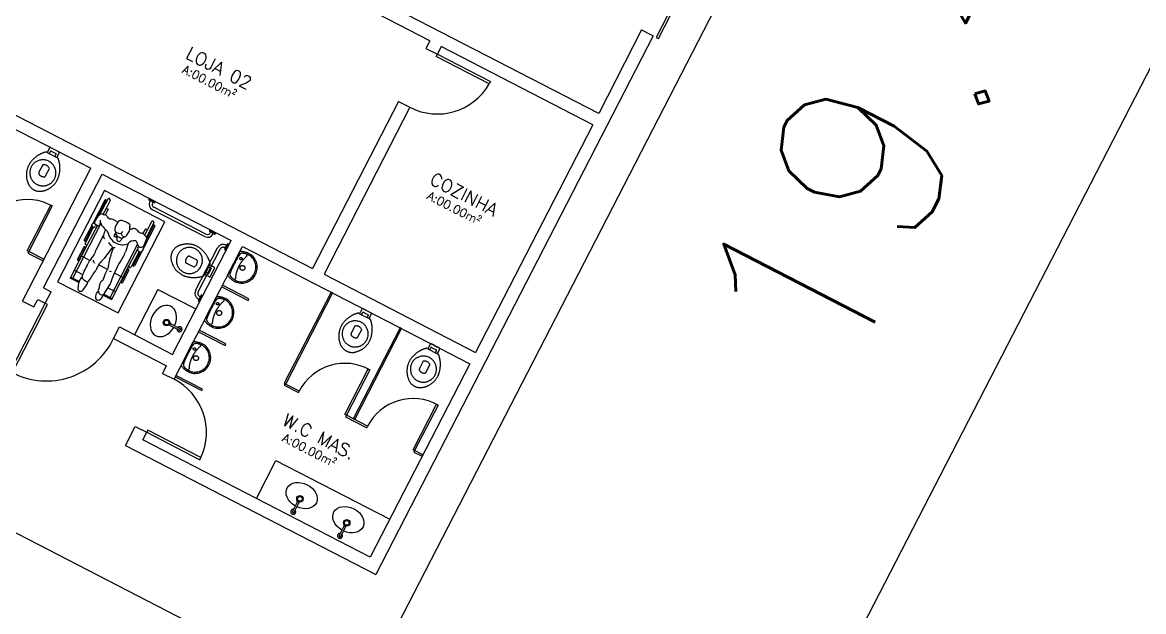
# Model space of a CAD drawing. Header units: millimetres. Extents: x 272118 to 273910, y 9581933 to 9583029.
# Drawn here: x 272799.25 to 272812.4, y 9582578.49 to 9582585.4 of the extents above; entities that cross this region are included whole.
import ezdxf

# ---------------------------------------------------------------- set-up
doc = ezdxf.new("R2010")
doc.units = ezdxf.units.MM
doc.header["$PDMODE"] = 35
doc.linetypes.add('HIDDEN', pattern=[9.525, 6.35, -3.175])
for name, color, linetype in [('ARQ-ALVENARIA', 4, 'Continuous'), ('ARQ-COTAS', 30, 'Continuous'), ('ARQ-ESQ-02', 2, 'Continuous'), ('ARQ-PENA-01', 1, 'Continuous'), ('ARQ-PENA-02', 2, 'Continuous'), ('ARQ-PROJ-01', 1, 'HIDDEN'), ('ARQ-PÇ-HIDROSSAN', 7, 'Continuous'), ('ARQ-TEXTO2', 2, 'Continuous'), ('ARQ-TEXTO3', 3, 'Continuous')]:
    doc.layers.add(name, color=color, linetype=linetype)
doc.styles.add('ROMANS', font='romans.shx')
doc.styles.add('Romans_Anot', font='romans.shx')
doc.dimstyles.new('Escala 1-100', dxfattribs={"dimscale": 10, "dimtxt": 0.2, "dimasz": 0.15, "dimexe": 0.1, "dimexo": 0.2, "dimgap": 0.15, "dimtad": 1, "dimzin": 4, "dimdsep": 46, "dimtxsty": 'Romans_Anot', "dimblk": 'OBLIQUE', "dimcen": 0.25, "dimclrd": 256, "dimclre": 256, "dimclrt": 2, "dimaunit": 1, "dimadec": 3, "dimazin": 0, "dimtfac": 1, "dimtix": 1, "dimtmove": 2, "dimatfit": 3, "dimfxl": 0, "dimlwd": -1, "dimlwe": -1, "dimarcsym": 0})
doc.dimstyles.new('Escala 1-1000', dxfattribs={"dimscale": 15, "dimtxt": 0.2, "dimasz": 0.15, "dimexe": 0.1, "dimexo": 0.2, "dimgap": 0.15, "dimtad": 1, "dimzin": 4, "dimdsep": 46, "dimtxsty": 'Romans_Anot', "dimblk": 'OBLIQUE', "dimcen": 0.25, "dimse1": 1, "dimse2": 1, "dimsd1": 1, "dimsd2": 1, "dimclrd": 256, "dimclre": 256, "dimclrt": 2, "dimaunit": 1, "dimadec": 3, "dimazin": 0, "dimtfac": 1, "dimtix": 1, "dimtmove": 2, "dimatfit": 3, "dimfxl": 0, "dimlwd": -1, "dimlwe": -1, "dimarcsym": 0})

# ---------------------------------------------------------------- blocks, each defined once
blk = doc.blocks.new('*D47')
at = {"layer": 'Defpoints', "color": 0, "transparency": 16777216}
for p in [(272867.5, 9582603.709), (272867.5, 9582603.709), (272792.533, 9582537.527)]:
    blk.add_point(p, dxfattribs=at)
at = {"layer": 'ARQ-COTAS', "color": 2, "transparency": 16777216, "insert": (272827.535, 9582573.429), "char_height": 3, "attachment_point": 5, "rotation": 41.4389, "style": 'Romans_Anot'}
blk.add_mtext('100.00', dxfattribs=at)
blk = doc.blocks.new('_Oblique')
at = {"color": 0, "linetype": 'ByBlock', "lineweight": -2}
blk.add_line((-0.5, -0.5), (0.5, 0.5), dxfattribs=at)
blk = doc.blocks.new('*D50')
at = {"layer": 'ARQ-COTAS', "transparency": 16777216}
for p, q in [((272764.064, 9582594.951), (272762.474, 9582591.867)), ((272800.976, 9582573.147), (272762.932, 9582592.756)), ((272802.234, 9582575.587), (272800.518, 9582572.258))]:
    blk.add_line(p, q, dxfattribs=at)
at = {"layer": 'Defpoints', "color": 0, "transparency": 16777216}
for p in [(272764.98, 9582596.729), (272762.932, 9582592.756), (272803.15, 9582577.365)]:
    blk.add_point(p, dxfattribs=at)
at = {"layer": 'ARQ-COTAS', "transparency": 16777216, "xscale": 1.5, "yscale": 1.5, "zscale": 1.5}
for p, rotation in [((272762.932, 9582592.756), 152.7326999488848), ((272800.976, 9582573.147), 332.7326999488848)]:
    blk.add_blockref('_Oblique', p, dxfattribs=dict(at, rotation=rotation))
at = {"layer": 'ARQ-COTAS', "color": 2, "transparency": 16777216, "insert": (272783.1, 9582585.174), "char_height": 2, "attachment_point": 5, "rotation": 332.7327, "style": 'Romans_Anot'}
blk.add_mtext('42.80', dxfattribs=at)
blk = doc.blocks.new('*D51')
at = {"layer": 'ARQ-COTAS', "transparency": 16777216}
for p, q in [((272813.839, 9582593.737), (272817.265, 9582591.972)), ((272807.465, 9582575.141), (272816.376, 9582592.43)), ((272804.928, 9582576.449), (272808.354, 9582574.683))]:
    blk.add_line(p, q, dxfattribs=at)
at = {"layer": 'Defpoints', "color": 0, "transparency": 16777216}
for p in [(272812.061, 9582594.654), (272816.376, 9582592.43), (272803.15, 9582577.365)]:
    blk.add_point(p, dxfattribs=at)
at = {"layer": 'ARQ-COTAS', "transparency": 16777216, "xscale": 1.5, "yscale": 1.5, "zscale": 1.5}
for p, rotation in [((272816.376, 9582592.43), 62.73269995504112), ((272807.465, 9582575.141), 242.7326999550411)]:
    blk.add_blockref('_Oblique', p, dxfattribs=dict(at, rotation=rotation))
at = {"layer": 'ARQ-COTAS', "color": 2, "transparency": 16777216, "insert": (272809.698, 9582584.931), "char_height": 2, "attachment_point": 5, "rotation": 62.7327, "style": 'Romans_Anot'}
blk.add_mtext('19.45', dxfattribs=at)

msp = doc.modelspace()

# ---------------------------------------------------------------- linework, layer by layer
at = {"color": 8}
for p, q in [((272800.216, 9582583.312), (272800.076, 9582583.041)), ((272800.23, 9582583.305), (272800.135, 9582583.12)), ((272800.251, 9582583.324), (272800.16, 9582583.148)), ((272800.28, 9582583.31), (272800.232, 9582583.217)), ((272800.232, 9582583.217), (272800.195, 9582583.145)), ((272800.254, 9582583.206), (272800.221, 9582583.14)), ((272800.254, 9582583.206), (272800.232, 9582583.217)), ((272800.17, 9582583.041), (272799.833, 9582582.389)), ((272800.074, 9582583.04), (272800.084, 9582583.045)), ((272800.161, 9582583.079), (272800.163, 9582583.039)), ((272800.162, 9582583.059), (272800.177, 9582583.026)), ((272800.165, 9582583.053), (272800.162, 9582583.054)), ((272800.371, 9582583.055), (272800.313, 9582583.087)), ((272800.792, 9582583.046), (272800.707, 9582582.88)), ((272800.764, 9582583.06), (272800.716, 9582582.968)), ((272800.063, 9582583.016), (272799.976, 9582582.847)), ((272800.084, 9582582.999), (272799.987, 9582582.811)), ((272800.074, 9582583.003), (272799.99, 9582582.839)), ((272800.129, 9582583.018), (272800.015, 9582582.796)), ((272800.064, 9582583.019), (272800.068, 9582583.033)), ((272800.344, 9582582.935), (272800.326, 9582582.903)), ((272800.343, 9582582.943), (272800.344, 9582582.927)), ((272800.354, 9582582.936), (272800.376, 9582582.926)), ((272800.694, 9582582.979), (272800.664, 9582582.921)), ((272800.803, 9582583.01), (272800.673, 9582582.759)), ((272800.716, 9582582.968), (272800.683, 9582582.903)), ((272800.694, 9582582.979), (272800.716, 9582582.968)), ((272800.789, 9582583.017), (272800.71, 9582582.864)), ((272800.015, 9582582.796), (272799.811, 9582582.4)), ((272800.202, 9582582.903), (272800.113, 9582582.726)), ((272800.599, 9582582.796), (272800.273, 9582582.162)), ((272800.359, 9582582.895), (272800.347, 9582582.885)), ((272800.387, 9582582.877), (272800.366, 9582582.889)), ((272800.389, 9582582.877), (272800.411, 9582582.869)), ((272800.447, 9582582.883), (272800.428, 9582582.871)), ((272800.489, 9582582.805), (272800.458, 9582582.706)), ((272800.68, 9582582.786), (272800.71, 9582582.863)), ((272799.97, 9582582.763), (272799.897, 9582582.62)), ((272799.986, 9582582.755), (272799.912, 9582582.613)), ((272800.042, 9582582.607), (272799.944, 9582582.658)), ((272800.306, 9582582.763), (272800.246, 9582582.675)), ((272800.261, 9582582.536), (272800.28, 9582582.643)), ((272800.314, 9582582.755), (272800.287, 9582582.671)), ((272800.599, 9582582.74), (272800.499, 9582582.547)), ((272800.619, 9582582.711), (272800.527, 9582582.532)), ((272800.63, 9582582.708), (272800.549, 9582582.551)), ((272800.649, 9582582.712), (272800.563, 9582582.544)), ((272800.613, 9582582.767), (272800.604, 9582582.75)), ((272800.66, 9582582.722), (272800.671, 9582582.743)), ((272800.249, 9582582.501), (272800.143, 9582582.555)), ((272800.499, 9582582.547), (272800.295, 9582582.151)), ((272799.912, 9582582.348), (272799.811, 9582582.4)), ((272799.916, 9582582.36), (272799.816, 9582582.411)), ((272799.957, 9582582.439), (272799.857, 9582582.491)), ((272800.217, 9582582.44), (272800.249, 9582582.5)), ((272800.428, 9582582.408), (272800.329, 9582582.459)), ((272800.483, 9582582.499), (272800.409, 9582582.356)), ((272800.498, 9582582.491), (272800.425, 9582582.348)), ((272799.964, 9582582.261), (272800.004, 9582582.321)), ((272800.152, 9582582.219), (272800.141, 9582582.246)), ((272800.208, 9582582.216), (272800.275, 9582582.321)), ((272800.253, 9582582.287), (272800.342, 9582582.241)), ((272800.175, 9582582.205), (272800.194, 9582582.207)), ((272800.198, 9582582.201), (272800.295, 9582582.151)), ((272800.204, 9582582.211), (272800.301, 9582582.161)), ((272800.987, 9582581.868), (272800.988, 9582581.867)), ((272800.989, 9582581.867), (272800.99, 9582581.866)), ((272800.99, 9582581.866), (272801.098, 9582581.81)), ((272800.978, 9582581.847), (272800.977, 9582581.848)), ((272800.98, 9582581.846), (272800.979, 9582581.847)), ((272801.088, 9582581.79), (272800.98, 9582581.846)), ((272802.472, 9582579.775), (272802.416, 9582579.667)), ((272802.437, 9582579.657), (272802.492, 9582579.765)), ((272802.473, 9582579.777), (272802.472, 9582579.775)), ((272802.474, 9582579.778), (272802.473, 9582579.777)), ((272802.492, 9582579.765), (272802.493, 9582579.766)), ((272802.493, 9582579.767), (272802.494, 9582579.768)), ((272803.019, 9582579.493), (272802.964, 9582579.385)), ((272803.02, 9582579.495), (272803.019, 9582579.493)), ((272803.021, 9582579.496), (272803.02, 9582579.495)), ((272803.041, 9582579.485), (272803.041, 9582579.486)), ((272802.984, 9582579.375), (272803.04, 9582579.483)), ((272803.04, 9582579.483), (272803.04, 9582579.484))]:
    msp.add_line(p, q, dxfattribs=at)
for points in [[(272800.977, 9582581.848, 0), (272800.975, 9582581.849, 0), (272800.974, 9582581.85, 0), (272800.973, 9582581.852, 0), (272800.972, 9582581.853, 0), (272800.971, 9582581.855, 0), (272800.971, 9582581.857, 0), (272800.971, 9582581.859, 0), (272800.971, 9582581.861, 0), (272800.972, 9582581.863, 0), (272800.973, 9582581.865, 0), (272800.974, 9582581.866, 0), (272800.976, 9582581.867, 0), (272800.978, 9582581.868, 0), (272800.98, 9582581.869, 0), (272800.982, 9582581.869, 0), (272800.984, 9582581.869, 0), (272800.985, 9582581.868, 0), (272800.987, 9582581.868, 0)], [(272800.974, 9582581.862, 0), (272800.973, 9582581.86, 0), (272800.973, 9582581.858, 0), (272800.972, 9582581.856, 0), (272800.973, 9582581.854, 0), (272800.973, 9582581.852, 0), (272800.974, 9582581.851, 0), (272800.975, 9582581.849, 0), (272800.977, 9582581.848, 0)], [(272800.979, 9582581.847, 0), (272800.977, 9582581.848, 0), (272800.976, 9582581.849, 0), (272800.974, 9582581.851, 0), (272800.973, 9582581.852, 0), (272800.973, 9582581.854, 0), (272800.973, 9582581.856, 0), (272800.973, 9582581.858, 0), (272800.973, 9582581.86, 0), (272800.974, 9582581.862, 0), (272800.975, 9582581.864, 0), (272800.976, 9582581.865, 0), (272800.978, 9582581.866, 0), (272800.98, 9582581.867, 0), (272800.981, 9582581.868, 0), (272800.983, 9582581.868, 0), (272800.985, 9582581.868, 0), (272800.987, 9582581.868, 0), (272800.989, 9582581.867, 0)], [(272800.987, 9582581.868, 0), (272800.985, 9582581.868, 0), (272800.983, 9582581.868, 0), (272800.981, 9582581.868, 0), (272800.979, 9582581.867, 0), (272800.977, 9582581.866, 0), (272800.976, 9582581.865, 0), (272800.975, 9582581.863, 0), (272800.974, 9582581.862, 0)], [(272800.975, 9582581.861, 0), (272800.974, 9582581.859, 0), (272800.974, 9582581.857, 0), (272800.974, 9582581.856, 0), (272800.974, 9582581.854, 0), (272800.975, 9582581.852, 0), (272800.976, 9582581.85, 0), (272800.977, 9582581.848, 0), (272800.978, 9582581.847, 0), (272800.98, 9582581.846, 0)], [(272800.99, 9582581.866, 0), (272800.989, 9582581.867, 0), (272800.987, 9582581.867, 0), (272800.985, 9582581.867, 0), (272800.983, 9582581.867, 0), (272800.981, 9582581.867, 0), (272800.979, 9582581.866, 0), (272800.978, 9582581.864, 0), (272800.976, 9582581.863, 0), (272800.975, 9582581.861, 0)], [(272800.99, 9582581.866, 0), (272800.99, 9582581.866, 0)], [(272802.472, 9582579.775, 0), (272802.473, 9582579.777, 0), (272802.474, 9582579.779, 0), (272802.476, 9582579.78, 0), (272802.478, 9582579.781, 0), (272802.48, 9582579.781, 0), (272802.482, 9582579.781, 0), (272802.484, 9582579.781, 0), (272802.486, 9582579.781, 0), (272802.487, 9582579.78, 0)], [(272802.472, 9582579.775, 0), (272802.472, 9582579.775, 0)], [(272802.493, 9582579.766, 0), (272802.494, 9582579.768, 0), (272802.494, 9582579.77, 0), (272802.494, 9582579.772, 0), (272802.494, 9582579.774, 0), (272802.493, 9582579.776, 0), (272802.492, 9582579.778, 0), (272802.491, 9582579.779, 0), (272802.49, 9582579.781, 0), (272802.488, 9582579.782, 0), (272802.486, 9582579.782, 0), (272802.484, 9582579.783, 0), (272802.482, 9582579.783, 0), (272802.48, 9582579.783, 0), (272802.478, 9582579.782, 0), (272802.477, 9582579.781, 0), (272802.475, 9582579.78, 0), (272802.474, 9582579.778, 0), (272802.473, 9582579.777, 0)], [(272802.494, 9582579.768, 0), (272802.495, 9582579.77, 0), (272802.495, 9582579.772, 0), (272802.495, 9582579.774, 0), (272802.495, 9582579.776, 0), (272802.494, 9582579.778, 0), (272802.493, 9582579.779, 0), (272802.492, 9582579.781, 0), (272802.491, 9582579.782, 0), (272802.489, 9582579.783, 0), (272802.487, 9582579.784, 0), (272802.485, 9582579.784, 0), (272802.483, 9582579.785, 0), (272802.481, 9582579.784, 0), (272802.479, 9582579.784, 0), (272802.478, 9582579.783, 0), (272802.476, 9582579.782, 0), (272802.475, 9582579.78, 0), (272802.474, 9582579.778, 0)], [(272802.474, 9582579.779, 0), (272802.476, 9582579.78, 0), (272802.477, 9582579.781, 0), (272802.479, 9582579.782, 0), (272802.481, 9582579.783, 0), (272802.483, 9582579.783, 0), (272802.485, 9582579.783, 0), (272802.487, 9582579.782, 0), (272802.488, 9582579.782, 0)], [(272802.487, 9582579.78, 0), (272802.489, 9582579.779, 0), (272802.491, 9582579.778, 0), (272802.492, 9582579.776, 0), (272802.493, 9582579.775, 0), (272802.493, 9582579.773, 0), (272802.494, 9582579.771, 0), (272802.493, 9582579.769, 0), (272802.493, 9582579.767, 0), (272802.492, 9582579.765, 0)], [(272802.488, 9582579.782, 0), (272802.49, 9582579.781, 0), (272802.491, 9582579.779, 0), (272802.492, 9582579.778, 0), (272802.493, 9582579.776, 0), (272802.494, 9582579.774, 0), (272802.494, 9582579.772, 0), (272802.494, 9582579.77, 0), (272802.494, 9582579.769, 0)], [(272803.019, 9582579.493, 0), (272803.02, 9582579.495, 0), (272803.022, 9582579.496, 0), (272803.023, 9582579.498, 0), (272803.025, 9582579.499, 0), (272803.027, 9582579.499, 0), (272803.029, 9582579.499, 0), (272803.031, 9582579.499, 0), (272803.033, 9582579.499, 0), (272803.035, 9582579.498, 0)], [(272803.019, 9582579.493, 0), (272803.019, 9582579.493, 0)], [(272803.04, 9582579.484, 0), (272803.041, 9582579.486, 0), (272803.041, 9582579.488, 0), (272803.041, 9582579.49, 0), (272803.041, 9582579.492, 0), (272803.041, 9582579.494, 0), (272803.04, 9582579.496, 0), (272803.038, 9582579.497, 0), (272803.037, 9582579.498, 0), (272803.035, 9582579.499, 0), (272803.033, 9582579.5, 0), (272803.032, 9582579.501, 0), (272803.03, 9582579.501, 0), (272803.028, 9582579.5, 0), (272803.026, 9582579.5, 0), (272803.024, 9582579.499, 0), (272803.022, 9582579.498, 0), (272803.021, 9582579.496, 0), (272803.02, 9582579.495, 0)], [(272803.041, 9582579.486, 0), (272803.042, 9582579.488, 0), (272803.042, 9582579.49, 0), (272803.042, 9582579.492, 0), (272803.042, 9582579.494, 0), (272803.041, 9582579.496, 0), (272803.041, 9582579.497, 0), (272803.039, 9582579.499, 0), (272803.038, 9582579.5, 0), (272803.036, 9582579.501, 0), (272803.034, 9582579.502, 0), (272803.032, 9582579.502, 0), (272803.03, 9582579.502, 0), (272803.029, 9582579.502, 0), (272803.027, 9582579.502, 0), (272803.025, 9582579.501, 0), (272803.023, 9582579.5, 0), (272803.022, 9582579.498, 0), (272803.021, 9582579.496, 0)], [(272803.021, 9582579.497, 0), (272803.023, 9582579.498, 0), (272803.024, 9582579.499, 0), (272803.026, 9582579.5, 0), (272803.028, 9582579.501, 0), (272803.03, 9582579.501, 0), (272803.032, 9582579.501, 0), (272803.034, 9582579.5, 0), (272803.035, 9582579.5, 0)], [(272803.035, 9582579.5, 0), (272803.037, 9582579.499, 0), (272803.039, 9582579.497, 0), (272803.04, 9582579.496, 0), (272803.041, 9582579.494, 0), (272803.041, 9582579.492, 0), (272803.042, 9582579.49, 0), (272803.041, 9582579.488, 0), (272803.041, 9582579.487, 0)], [(272803.035, 9582579.498, 0), (272803.036, 9582579.497, 0), (272803.038, 9582579.496, 0), (272803.039, 9582579.494, 0), (272803.04, 9582579.492, 0), (272803.041, 9582579.491, 0), (272803.041, 9582579.489, 0), (272803.041, 9582579.487, 0), (272803.04, 9582579.485, 0), (272803.04, 9582579.483, 0)]]:
    msp.add_polyline3d(points, dxfattribs=at)
for centre, radius, start, end in [((272800.223, 9582583.309), 0.00794, 332.7327, 152.7327), ((272800.266, 9582583.317), 0.0159, 332.7327, 152.7327), ((272800.08, 9582583.029), 0.013, 116.5377, 163.4317), ((272800.089, 9582583.035), 0.0112, 49.1512, 116.5377), ((272800.114, 9582583.048), 0.0187, 152.028, 229.0218), ((272800.821, 9582582.673), 0.82, 146.2784, 152.028), ((272800.142, 9582583.037), 0.0216, 257.0855, 3.7618), ((272800.197, 9582583.089), 0.0693, 122.1586, 146.2784), ((272800.197, 9582583.089), 0.0693, 118.145, 122.1586), ((272800.175, 9582583.131), 0.0213, 58.9595, 118.145), ((272800.214, 9582583.197), 0.0555, 238.9595, 267.9476), ((272800.211, 9582583.104), 0.0382, 74.8403, 87.9476), ((272800.211, 9582583.104), 0.0382, 25.8642, 74.8403), ((272800.287, 9582583.14), 0.0463, 205.8642, 269.1957), ((272800.286, 9582583.037), 0.0567, 61.4518, 89.1957), ((272800.466, 9582582.961), 0.134, 135.0837, 175.1066), ((272800.466, 9582582.961), 0.134, 130.8662, 135.0837), ((272800.412, 9582583.023), 0.0513, 72.777, 130.8662), ((272800.352, 9582582.83), 0.253, 52.9494, 72.777), ((272800.778, 9582583.053), 0.0159, 332.7327, 152.7327), ((272800.073, 9582583.016), 0.00949, 163.4317, 217.1391), ((272800.091, 9582583.03), 0.032, 217.1391, 280.5127), ((272800.094, 9582583.012), 0.0134, 280.5127, 340.5592), ((272800.155, 9582583.096), 0.0817, 229.0218, 257.0855), ((272800.13, 9582582.999), 0.0245, 112.2221, 160.5592), ((272800.229, 9582583.049), 0.0578, 203.8334, 218.5499), ((272800.534, 9582583.292), 0.447, 218.5499, 228.3767), ((272800.43, 9582582.866), 0.23, 153.3025, 170.8071), ((272800.199, 9582582.915), 0.0567, 13.3939, 48.3767), ((272800.429, 9582582.97), 0.179, 193.3939, 289.4185), ((272800.369, 9582582.969), 0.0364, 175.1066, 245.7672), ((272800.389, 9582582.929), 0.0452, 182.4578, 239.8385), ((272800.393, 9582582.958), 0.0364, 242.7327, 348.1704), ((272800.115, 9582582.7), 0.366, 31.9028, 37.6175), ((272800.338, 9582583.022), 0.18, 312.3191, 339.1426), ((272800.494, 9582583.018), 0.0187, 333.6862, 52.9494), ((272800.463, 9582582.974), 0.0458, 339.1426, 5.5343), ((272800.542, 9582582.994), 0.0351, 153.6862, 194.0616), ((272800.463, 9582582.974), 0.0458, 5.5343, 14.0616), ((272800.524, 9582583.096), 0.119, 262.4584, 280.2549), ((272800.554, 9582582.93), 0.0503, 36.2493, 100.2549), ((272800.662, 9582583.009), 0.0827, 216.2493, 259.3021), ((272800.636, 9582582.874), 0.0545, 39.8812, 79.3021), ((272800.819, 9582583.027), 0.184, 219.8812, 231.2857), ((272800.796, 9582583.013), 0.00794, 332.7327, 152.7327), ((272799.983, 9582582.843), 0.00794, 152.7327, 332.7327), ((272800.001, 9582582.804), 0.0159, 152.7327, 332.7327), ((272800.255, 9582582.895), 0.0554, 177.8376, 221.5602), ((272800.153, 9582582.664), 0.183, 30.0067, 53.9522), ((272800.338, 9582582.896), 0.014, 150.5599, 306.9637), ((272800.448, 9582582.854), 0.0912, 156.4403, 180.0277), ((272800.381, 9582582.854), 0.0246, 180.0277, 311.2007), ((272800.392, 9582582.886), 0.00943, 239.8385, 250.2558), ((272800.325, 9582582.918), 0.11, 311.2007, 332.9708), ((272800.417, 9582582.886), 0.0189, 250.2558, 304.1039), ((272800.444, 9582582.905), 0.022, 211.9028, 312.3191), ((272800.559, 9582582.746), 0.0916, 82.6771, 139.6779), ((272800.567, 9582582.81), 0.0276, 7.2812, 82.6771), ((272800.667, 9582582.822), 0.0729, 187.2812, 220.8761), ((272800.577, 9582582.775), 0.0369, 317.1417, 356.4156), ((272800.642, 9582582.801), 0.0403, 220.8761, 338.9065), ((272800.693, 9582582.869), 0.0178, 38.4734, 51.2857), ((272800.693, 9582582.869), 0.0178, 338.9065, 38.4734), ((272799.978, 9582582.759), 0.00864, 332.7327, 152.7327), ((272799.911, 9582582.76), 0.199, 316.9026, 340.182), ((272800.376, 9582582.593), 0.295, 153.0447, 160.182), ((272799.969, 9582582.85), 0.327, 310.3281, 327.7805), ((272800.499, 9582582.603), 0.222, 162.3083, 169.6772), ((272801.468, 9582581.969), 1.24, 146.8946, 162.2222), ((272800.313, 9582582.577), 0.179, 82.103, 90.549), ((272800.224, 9582582.781), 0.246, 326.8946, 342.4176), ((272800.619, 9582582.736), 0.0209, 137.1417, 219.4398), ((272800.633, 9582582.747), 0.0392, 219.4398, 249.249), ((272800.633, 9582582.747), 0.0392, 249.249, 264.6236), ((272800.633, 9582582.747), 0.0392, 264.6236, 293.7309), ((272800.64, 9582582.733), 0.0233, 293.7309, 333.1061), ((272800.648, 9582582.755), 0.026, 8.8518, 36.829), ((272800.648, 9582582.755), 0.026, 333.1061, 8.8518), ((272799.904, 9582582.617), 0.00864, 152.7327, 332.7327), ((272799.398, 9582582.827), 0.673, 329.0351, 337.2302), ((272800.198, 9582582.491), 0.195, 136.9026, 157.2302), ((272800.132, 9582582.612), 0.0518, 181.4257, 227.0685), ((272799.911, 9582582.616), 0.237, 328.3157, 338.7887), ((272800.293, 9582582.468), 0.173, 149.6968, 158.7887), ((272800.293, 9582582.468), 0.173, 130.1206, 149.6968), ((272800.137, 9582582.559), 0.126, 332.4788, 349.6772), ((272800.513, 9582582.539), 0.0159, 152.7327, 332.7327), ((272800.556, 9582582.548), 0.00794, 152.7327, 332.7327), ((272800.004, 9582582.337), 0.0906, 125.3856, 160.9937), ((272799.987, 9582582.414), 0.0365, 167.5682, 226.215), ((272800.145, 9582582.379), 0.198, 149.0351, 167.5682), ((272800.069, 9582582.499), 0.154, 226.215, 244.0208), ((272798.165, 9582583.694), 2.288, 324.5717, 328.3157), ((272800.153, 9582582.412), 0.054, 303.8434, 352.8599), ((272800.308, 9582582.392), 0.103, 152.4788, 172.8599), ((272800.28, 9582582.452), 0.0256, 52.1098, 108.0461), ((272800.491, 9582582.495), 0.00864, 332.7327, 152.7327), ((272800.254, 9582582.251), 0.355, 164.1294, 174.7019), ((272799.935, 9582582.281), 0.035, 174.7019, 326.4954), ((272800.254, 9582582.251), 0.355, 160.9937, 164.1294), ((272800.011, 9582582.38), 0.0223, 244.0208, 288.2038), ((272799.929, 9582582.371), 0.0899, 326.4954, 352.282), ((272800.011, 9582582.38), 0.0223, 288.2038, 324.5717), ((272800.16, 9582582.214), 0.0411, 120.4546, 147.6261), ((272800.164, 9582582.256), 0.0248, 142.6103, 202.8019), ((272800.1, 9582582.304), 0.0546, 322.6103, 4.8174), ((272800.218, 9582582.314), 0.0635, 123.8434, 184.8174), ((272800.176, 9582582.383), 0.117, 327.6256, 342.2222), ((272800.417, 9582582.352), 0.00864, 152.7327, 332.7327), ((272800.226, 9582582.173), 0.119, 147.6261, 181.9058), ((272800.135, 9582582.17), 0.0283, 181.9058, 289.8986), ((272800.116, 9582582.223), 0.0856, 289.8986, 350.1361), ((272800.173, 9582582.228), 0.0225, 202.8019, 274.8288), ((272800.192, 9582582.226), 0.0196, 274.8288, 327.6256), ((272801.093, 9582581.8), 0.0297, 175.421, 62.7327), ((272801.093, 9582581.8), 0.0286, 176.3401, 129.5048), ((272801.093, 9582581.8), 0.0297, 62.7327, 130.4098), ((272801.093, 9582581.8), 0.0114, 242.7327, 62.7327), ((272802.426, 9582579.662), 0.0297, 152.7327, 40.0444), ((272802.426, 9582579.662), 0.0286, 85.9606, 39.1253), ((272802.426, 9582579.662), 0.0297, 85.0556, 152.7327), ((272802.427, 9582579.662), 0.0114, 152.7327, 332.7327), ((272802.974, 9582579.38), 0.0297, 152.7327, 40.0444), ((272802.974, 9582579.38), 0.0286, 85.9606, 39.1253), ((272802.974, 9582579.38), 0.0297, 85.0556, 152.7327), ((272802.974, 9582579.38), 0.0114, 152.7327, 332.7327)]:
    msp.add_arc(centre, radius, start, end, dxfattribs=at)
at = {"layer": 'ARQ-ALVENARIA', "color": 8}
for p, q in [((272806.008, 9582584.329), (272799.786, 9582587.536)), ((272804.029, 9582585.181), (272799.584, 9582587.472)), ((272806.512, 9582585.307), (272806.008, 9582584.329)), ((272806.512, 9582585.307), (272806.646, 9582585.238)), ((272806.646, 9582585.238), (272803.393, 9582578.927)), ((272804.029, 9582585.181), (272803.983, 9582585.092)), ((272803.983, 9582585.092), (272804.116, 9582585.023)), ((272804.162, 9582585.112), (272804.116, 9582585.023)), ((272805.94, 9582584.196), (272804.162, 9582585.112)), ((272798.21, 9582584.805), (272802.654, 9582582.514)), ((272798.274, 9582584.603), (272800.052, 9582583.687)), ((272803.662, 9582584.47), (272802.654, 9582582.514)), ((272803.795, 9582584.401), (272802.788, 9582582.446)), ((272803.662, 9582584.47), (272803.795, 9582584.401)), ((272805.94, 9582584.196), (272804.565, 9582581.529)), ((272799.25, 9582582.131), (272800.052, 9582583.687)), ((272799.498, 9582582.285), (272800.186, 9582583.618)), ((272800.186, 9582583.618), (272801.697, 9582582.839)), ((272801.009, 9582581.506), (272801.697, 9582582.839)), ((272801.028, 9582581.215), (272801.83, 9582582.77)), ((272801.83, 9582582.77), (272804.497, 9582581.396)), ((272802.788, 9582582.446), (272804.565, 9582581.529)), ((272799.498, 9582582.285), (272799.587, 9582582.239)), ((272799.25, 9582582.131), (272799.384, 9582582.062)), ((272799.384, 9582582.062), (272799.43, 9582582.151)), ((272799.43, 9582582.151), (272799.518, 9582582.106)), ((272799.518, 9582582.106), (272799.587, 9582582.239)), ((272800.318, 9582581.693), (272800.387, 9582581.827)), ((272800.387, 9582581.827), (272801.009, 9582581.506)), ((272800.318, 9582581.693), (272800.941, 9582581.372)), ((272800.895, 9582581.284), (272800.941, 9582581.372)), ((272804.497, 9582581.396), (272803.328, 9582579.129)), ((272800.895, 9582581.284), (272801.028, 9582581.215)), ((272800.46, 9582580.439), (272800.574, 9582580.661)), ((272800.574, 9582580.661), (272800.708, 9582580.593)), ((272800.662, 9582580.504), (272800.708, 9582580.593)), ((272800.46, 9582580.439), (272803.393, 9582578.927)), ((272803.328, 9582579.129), (272800.662, 9582580.504))]:
    msp.add_line(p, q, dxfattribs=at)
at = {"layer": 'ARQ-ESQ-02', "color": 8}
for points in [[(272806.681, 9582585.22), (272806.708, 9582585.206), (272808.082, 9582587.873), (272808.056, 9582587.887)], [(272804.116, 9582585.023), (272804.738, 9582584.703), (272804.725, 9582584.676), (272804.102, 9582584.997)], [(272799.518, 9582582.106), (272799.106, 9582581.306), (272799.133, 9582581.292), (272799.545, 9582582.092)], [(272800.708, 9582580.593), (272801.33, 9582580.272), (272801.343, 9582580.299), (272800.721, 9582580.619)]]:
    msp.add_lwpolyline(points, close=True, dxfattribs=at)
at = {"layer": 'ARQ-PENA-01', "color": 8}
for points in [[(272799.325, 9582582.712), (272799.307, 9582582.721), (272799.582, 9582583.254), (272799.6, 9582583.245)], [(272799.315, 9582582.694), (272799.493, 9582582.602), (272799.502, 9582582.62), (272799.325, 9582582.712)], [(272802.32, 9582581.168), (272802.338, 9582581.159), (272802.888, 9582582.225), (272802.87, 9582582.234)], [(272803.129, 9582580.751), (272803.147, 9582580.742), (272803.697, 9582581.808), (272803.679, 9582581.817)], [(272803.049, 9582580.792), (272803.031, 9582580.801), (272803.306, 9582581.335), (272803.324, 9582581.325)], [(272801.042, 9582581.242), (272801.353, 9582581.081), (272801.362, 9582581.099), (272801.051, 9582581.259)], [(272802.32, 9582581.145), (272802.489, 9582581.058), (272802.498, 9582581.076), (272802.329, 9582581.163)], [(272803.849, 9582580.38), (272803.831, 9582580.389), (272804.106, 9582580.922), (272804.124, 9582580.913)], [(272803.04, 9582580.774), (272803.289, 9582580.646), (272803.298, 9582580.664), (272803.049, 9582580.792)], [(272803.84, 9582580.362), (272803.938, 9582580.312), (272803.947, 9582580.329), (272803.849, 9582580.38)]]:
    msp.add_lwpolyline(points, close=True, dxfattribs=at)
for centre in [(272799.307, 9582582.721), (272803.031, 9582580.801), (272803.831, 9582580.389)]:
    msp.add_arc(centre, 0.6, 60.8225, 152.7327, dxfattribs=at)
at = {"layer": 'ARQ-PENA-02', "color": 8}
for p, q in [((272803.15, 9582577.365), (272812.061, 9582594.654)), ((272793.55, 9582582.313), (272803.15, 9582577.365))]:
    msp.add_line(p, q, dxfattribs=at)
at = {"layer": 'ARQ-PROJ-01', "color": 8, "ltscale": 0.7}
for p, q in [((272799.542, 9582583.871), (272799.653, 9582583.813)), ((272801.486, 9582582.918), (272801.489, 9582582.924)), ((272801.519, 9582582.931), (272801.514, 9582582.922)), ((272801.624, 9582582.741), (272801.651, 9582582.795)), ((272801.628, 9582582.728), (272801.665, 9582582.799)), ((272801.639, 9582582.786), (272801.645, 9582582.783)), ((272801.674, 9582582.794), (272801.665, 9582582.799)), ((272801.63, 9582582.753), (272801.624, 9582582.757)), ((272801.637, 9582582.723), (272801.628, 9582582.728)), ((272801.728, 9582582.573), (272801.799, 9582582.71)), ((272801.446, 9582582.554), (272801.388, 9582582.443)), ((272801.657, 9582582.435), (272801.728, 9582582.573)), ((272801.341, 9582582.193), (272801.314, 9582582.14)), ((272801.314, 9582582.155), (272801.32, 9582582.152)), ((272801.355, 9582582.198), (272801.318, 9582582.126)), ((272801.327, 9582582.122), (272801.318, 9582582.126)), ((272801.335, 9582582.181), (272801.329, 9582582.185)), ((272801.364, 9582582.193), (272801.355, 9582582.198)), ((272801.455, 9582582.044), (272801.526, 9582582.182)), ((272801.384, 9582581.906), (272801.455, 9582582.044)), ((272803.205, 9582581.983), (272803.316, 9582581.926)), ((272801.183, 9582581.515), (272801.254, 9582581.653)), ((272801.112, 9582581.377), (272801.183, 9582581.515)), ((272804.005, 9582581.571), (272804.116, 9582581.514))]:
    msp.add_line(p, q, dxfattribs=at)
for points in [[(272799.524, 9582583.877, 0.059368), (272799.453, 9582583.849, 0.082654), (272799.366, 9582583.781, 0.104255), (272799.313, 9582583.696, 0.107708), (272799.297, 9582583.592, 0.088187), (272799.321, 9582583.501, 0.163426), (272799.387, 9582583.433, 0.163426), (272799.481, 9582583.419, 0.088187), (272799.569, 9582583.452, 0.107708), (272799.645, 9582583.526, 0.104255), (272799.683, 9582583.618, 0.082654), (272799.688, 9582583.728, 0.059368), (272799.669, 9582583.802, 0.207706), (272799.664, 9582583.808), (272799.66, 9582583.81), (272799.653, 9582583.813), (272799.68, 9582583.865, 0.402093), (272799.676, 9582583.881), (272799.676, 9582583.881), (272799.584, 9582583.928, 0.402093), (272799.569, 9582583.922), (272799.542, 9582583.871), (272799.536, 9582583.874), (272799.532, 9582583.876, 0.207706)], [(272799.56, 9582583.769, -0.268395), (272799.643, 9582583.639, -0.179674), (272799.613, 9582583.542, -0.170707), (272799.526, 9582583.485, -0.179561), (272799.42, 9582583.498, -0.179561), (272799.348, 9582583.576, -0.170707), (272799.345, 9582583.68, -0.179674), (272799.406, 9582583.761, -0.268395)], [(272799.446, 9582583.614, 0.183333), (272799.5, 9582583.586, 0.302776), (272799.523, 9582583.599), (272799.567, 9582583.685, 0.370787), (272799.488, 9582583.726), (272799.444, 9582583.64, 0.302776)], [(272801.452, 9582582.573, 0.059368), (272801.424, 9582582.644, 0.082654), (272801.356, 9582582.73, 0.104255), (272801.271, 9582582.784, 0.107708), (272801.167, 9582582.799, 0.088187), (272801.076, 9582582.776, 0.163426), (272801.008, 9582582.71, 0.163426), (272800.994, 9582582.616, 0.088187), (272801.027, 9582582.528, 0.107708), (272801.1, 9582582.452, 0.104255), (272801.193, 9582582.414, 0.082654), (272801.303, 9582582.409, 0.059368), (272801.377, 9582582.427, 0.207706), (272801.383, 9582582.433), (272801.385, 9582582.437), (272801.388, 9582582.443), (272801.44, 9582582.417, 0.402093), (272801.456, 9582582.421), (272801.456, 9582582.421), (272801.503, 9582582.512, 0.402093), (272801.497, 9582582.528), (272801.446, 9582582.554), (272801.449, 9582582.56), (272801.451, 9582582.565, 0.207706)], [(272801.344, 9582582.536, -0.268395), (272801.214, 9582582.453, -0.179674), (272801.117, 9582582.484, -0.170707), (272801.06, 9582582.57, -0.179561), (272801.073, 9582582.676, -0.179561), (272801.151, 9582582.748, -0.170707), (272801.255, 9582582.752, -0.179674), (272801.336, 9582582.691, -0.268395)], [(272801.188, 9582582.65, 0.183333), (272801.161, 9582582.597, 0.302776), (272801.174, 9582582.574), (272801.26, 9582582.53, 0.370787), (272801.3, 9582582.609), (272801.215, 9582582.653, 0.302776)], [(272801.737, 9582582.568, 0.019765), (272801.689, 9582582.467, 0.055725), (272801.684, 9582582.452, 0.26837), (272801.699, 9582582.411, 0.08527), (272801.763, 9582582.366, 0.373975), (272801.969, 9582582.448, 0.373975), (272801.916, 9582582.664, 0.08527), (272801.843, 9582582.69, 0.26837), (272801.801, 9582582.679, 0.055725), (272801.792, 9582582.666, 0.019765)], [(272801.464, 9582582.039, 0.019765), (272801.417, 9582581.938, 0.055725), (272801.411, 9582581.923, 0.26837), (272801.426, 9582581.882, 0.08527), (272801.49, 9582581.837, 0.373975), (272801.697, 9582581.919, 0.373975), (272801.644, 9582582.135, 0.08527), (272801.57, 9582582.162, 0.26837), (272801.528, 9582582.15, 0.055725), (272801.519, 9582582.137, 0.019765)], [(272803.186, 9582581.989, 0.059368), (272803.115, 9582581.962, 0.082654), (272803.029, 9582581.894, 0.104255), (272802.975, 9582581.809, 0.107708), (272802.96, 9582581.704, 0.088187), (272802.983, 9582581.614, 0.163426), (272803.049, 9582581.546, 0.163426), (272803.143, 9582581.531, 0.088187), (272803.231, 9582581.565, 0.107708), (272803.307, 9582581.638, 0.104255), (272803.345, 9582581.731, 0.082654), (272803.35, 9582581.841, 0.059368), (272803.332, 9582581.914, 0.207706), (272803.326, 9582581.92), (272803.322, 9582581.923), (272803.316, 9582581.926), (272803.342, 9582581.977, 0.402093), (272803.338, 9582581.993), (272803.338, 9582581.993), (272803.246, 9582582.04, 0.402093), (272803.231, 9582582.035), (272803.205, 9582581.983), (272803.198, 9582581.986), (272803.194, 9582581.989, 0.207706)], [(272803.223, 9582581.882, -0.268395), (272803.305, 9582581.751, -0.179674), (272803.275, 9582581.654, -0.170707), (272803.188, 9582581.597, -0.179561), (272803.083, 9582581.61, -0.179561), (272803.011, 9582581.689, -0.170707), (272803.007, 9582581.793, -0.179674), (272803.068, 9582581.873, -0.268395)], [(272803.109, 9582581.726, 0.183333), (272803.162, 9582581.699, 0.302776), (272803.185, 9582581.712), (272803.229, 9582581.797, 0.370787), (272803.15, 9582581.838), (272803.106, 9582581.753, 0.302776)], [(272801.191, 9582581.51, 0.019765), (272801.144, 9582581.409, 0.055725), (272801.139, 9582581.394, 0.26837), (272801.153, 9582581.353, 0.08527), (272801.218, 9582581.308, 0.373975), (272801.424, 9582581.391, 0.373975), (272801.371, 9582581.606, 0.08527), (272801.297, 9582581.633, 0.26837), (272801.256, 9582581.621, 0.055725), (272801.246, 9582581.608, 0.019765)], [(272803.986, 9582581.577, 0.059368), (272803.915, 9582581.549, 0.082654), (272803.829, 9582581.482, 0.104255), (272803.775, 9582581.397, 0.107708), (272803.76, 9582581.292, 0.088187), (272803.783, 9582581.201, 0.163426), (272803.849, 9582581.133, 0.163426), (272803.943, 9582581.119, 0.088187), (272804.031, 9582581.152, 0.107708), (272804.107, 9582581.226, 0.104255), (272804.145, 9582581.318, 0.082654), (272804.15, 9582581.428, 0.059368), (272804.132, 9582581.502, 0.207706), (272804.126, 9582581.508), (272804.122, 9582581.51), (272804.116, 9582581.514), (272804.142, 9582581.565, 0.402093), (272804.138, 9582581.581), (272804.138, 9582581.581), (272804.046, 9582581.628, 0.402093), (272804.031, 9582581.622), (272804.005, 9582581.571), (272803.998, 9582581.574), (272803.994, 9582581.576, 0.207706)], [(272804.023, 9582581.469, -0.268395), (272804.105, 9582581.339, -0.179674), (272804.075, 9582581.242, -0.170707), (272803.988, 9582581.185, -0.179561), (272803.883, 9582581.198, -0.179561), (272803.811, 9582581.276, -0.170707), (272803.807, 9582581.38, -0.179674), (272803.868, 9582581.461, -0.268395)], [(272803.909, 9582581.314, 0.183333), (272803.962, 9582581.286, 0.302776), (272803.985, 9582581.3), (272804.029, 9582581.385, 0.370787), (272803.95, 9582581.426), (272803.906, 9582581.34, 0.302776)]]:
    msp.add_lwpolyline(points, format="xyb", close=True, dxfattribs=at)
for points in [[(272799.559, 9582583.862, 0.380199), (272799.57, 9582583.866), (272799.575, 9582583.875, 0.087349), (272799.576, 9582583.879, -0.172037), (272799.58, 9582583.887, -0.102747), (272799.582, 9582583.888, -0.167994), (272799.586, 9582583.888), (272799.642, 9582583.859), (272799.642, 9582583.859, -0.167994), (272799.645, 9582583.856, -0.102747), (272799.645, 9582583.853, -0.172037), (272799.641, 9582583.846, 0.087349), (272799.639, 9582583.842), (272799.634, 9582583.833, 0.380199), (272799.637, 9582583.822)], [(272801.883, 9582582.667, -0.557482), (272801.884, 9582582.659, 0.068592), (272801.819, 9582582.589, 0.02486), (272801.789, 9582582.541, 0.02486), (272801.767, 9582582.49, 0.068592), (272801.749, 9582582.395, -0.557482), (272801.742, 9582582.392)], [(272801.437, 9582582.538, 0.380199), (272801.441, 9582582.527), (272801.45, 9582582.522, 0.087349), (272801.454, 9582582.521, -0.172037), (272801.462, 9582582.517, -0.102747), (272801.463, 9582582.515, -0.167994), (272801.463, 9582582.511), (272801.434, 9582582.455), (272801.434, 9582582.455, -0.167994), (272801.431, 9582582.452, -0.102747), (272801.428, 9582582.451, -0.172037), (272801.42, 9582582.455, 0.087349), (272801.417, 9582582.458), (272801.408, 9582582.463, 0.380199), (272801.397, 9582582.46)], [(272801.611, 9582582.138, -0.557482), (272801.612, 9582582.13, 0.068592), (272801.546, 9582582.06, 0.02486), (272801.516, 9582582.012, 0.02486), (272801.495, 9582581.961, 0.068592), (272801.476, 9582581.867, -0.557482), (272801.469, 9582581.863)], [(272803.221, 9582581.975, 0.380199), (272803.232, 9582581.978), (272803.237, 9582581.988, 0.087349), (272803.238, 9582581.992, -0.172037), (272803.242, 9582582, -0.102747), (272803.244, 9582582.001, -0.167994), (272803.248, 9582582), (272803.304, 9582581.971), (272803.304, 9582581.971, -0.167994), (272803.307, 9582581.968, -0.102747), (272803.308, 9582581.966, -0.172037), (272803.304, 9582581.958, 0.087349), (272803.301, 9582581.955), (272803.296, 9582581.945, 0.380199), (272803.299, 9582581.935)], [(272801.338, 9582581.609, -0.557482), (272801.339, 9582581.601, 0.068592), (272801.273, 9582581.531, 0.02486), (272801.244, 9582581.483, 0.02486), (272801.222, 9582581.432, 0.068592), (272801.204, 9582581.338, -0.557482), (272801.196, 9582581.334)], [(272804.021, 9582581.562, 0.380199), (272804.032, 9582581.566), (272804.037, 9582581.576, 0.087349), (272804.038, 9582581.58, -0.172037), (272804.042, 9582581.587, -0.102747), (272804.044, 9582581.589, -0.167994), (272804.048, 9582581.588), (272804.104, 9582581.559), (272804.104, 9582581.559, -0.167994), (272804.107, 9582581.556, -0.102747), (272804.108, 9582581.553, -0.172037), (272804.104, 9582581.546, 0.087349), (272804.101, 9582581.543), (272804.096, 9582581.533, 0.380199), (272804.099, 9582581.522)]]:
    msp.add_lwpolyline(points, format="xyb", dxfattribs=at)
for points in [[(272800.211, 9582583.425), (272799.661, 9582582.358), (272800.372, 9582581.992), (272800.922, 9582583.058)], [(272801.587, 9582582.299), (272801.898, 9582582.139), (272801.907, 9582582.157), (272801.596, 9582582.317)], [(272801.315, 9582581.77), (272801.626, 9582581.61), (272801.635, 9582581.628), (272801.324, 9582581.788)]]:
    msp.add_lwpolyline(points, close=True, dxfattribs=at)
for centre, radius in [((272801.813, 9582582.628), 0.014), ((272801.831, 9582582.52), 0.0291), ((272801.54, 9582582.099), 0.014), ((272801.558, 9582581.991), 0.0291), ((272801.268, 9582581.57), 0.014), ((272801.286, 9582581.462), 0.0291)]:
    msp.add_circle(centre, radius, dxfattribs=at)
for centre, radius, start, end in [((272804.116, 9582585.024), 0.701, 242.7327, 330.2238), ((272801.505, 9582582.926), 0.01, 242.7327, 332.7327), ((272801.605, 9582582.721), 0.073, 62.7327, 152.7327), ((272801.66, 9582582.79), 0.01, 62.7327, 152.7327), ((272801.605, 9582582.721), 0.04, 62.7327, 152.7327), ((272801.633, 9582582.737), 0.01, 152.7327, 242.7327), ((272801.801, 9582582.709), 0.00239, 90.468, 152.7327), ((272801.803, 9582582.476), 0.235, 58.6388, 90.468), ((272801.819, 9582582.526), 0.185, 332.7327, 54.7509), ((272801.659, 9582582.434), 0.00239, 152.7327, 214.9974), ((272801.85, 9582582.567), 0.235, 214.9974, 246.8266), ((272801.819, 9582582.526), 0.185, 250.7145, 332.7327), ((272801.347, 9582582.22), 0.073, 152.7327, 242.7327), ((272801.347, 9582582.22), 0.04, 152.7327, 242.7327), ((272801.323, 9582582.135), 0.01, 152.7327, 242.7327), ((272801.35, 9582582.189), 0.01, 62.7327, 152.7327), ((272801.529, 9582582.18), 0.00239, 90.468, 152.7327), ((272801.53, 9582581.947), 0.235, 58.6388, 90.468), ((272801.546, 9582581.997), 0.185, 332.7327, 54.7509), ((272801.387, 9582581.905), 0.00239, 152.7327, 214.9974), ((272801.577, 9582582.039), 0.235, 214.9974, 246.8266), ((272801.546, 9582581.997), 0.185, 250.7145, 332.7327), ((272799.532, 9582582.066), 0.871, 242.7327, 334.6747), ((272801.256, 9582581.652), 0.00239, 90.468, 152.7327), ((272801.258, 9582581.418), 0.235, 58.6388, 90.468), ((272801.273, 9582581.468), 0.185, 332.7327, 54.7509), ((272801.114, 9582581.376), 0.00239, 152.7327, 214.9974), ((272801.305, 9582581.51), 0.235, 214.9974, 246.8266), ((272801.273, 9582581.468), 0.185, 250.7145, 332.7327), ((272800.707, 9582580.592), 0.701, 335.2416, 62.7327)]:
    msp.add_arc(centre, radius, start, end, dxfattribs=at)
at = {"layer": 'ARQ-PÇ-HIDROSSAN', "color": 8}
for p, q in [((272800.737, 9582583.334), (272800.732, 9582583.325)), ((272800.803, 9582583.288), (272800.732, 9582583.325)), ((272800.79, 9582583.284), (272800.736, 9582583.312)), ((272800.745, 9582583.299), (272800.748, 9582583.305)), ((272800.778, 9582583.29), (272800.774, 9582583.284)), ((272801.387, 9582582.886), (272800.777, 9582583.201)), ((272801.402, 9582582.915), (272800.792, 9582583.23)), ((272800.808, 9582583.297), (272800.803, 9582583.288)), ((272801.448, 9582582.967), (272801.443, 9582582.959)), ((272801.443, 9582582.959), (272801.514, 9582582.922)), ((272801.447, 9582582.945), (272801.501, 9582582.918)), ((272801.459, 9582582.939), (272801.456, 9582582.933)), ((272801.282, 9582582.254), (272801.54, 9582582.754)), ((272801.312, 9582582.238), (272801.57, 9582582.739))]:
    msp.add_line(p, q, dxfattribs=at)
at = {"layer": 'ARQ-PÇ-HIDROSSAN', "color": 8, "ltscale": 0.03}
for p, q in [((272800.84, 9582582.268), (272800.565, 9582581.735)), ((272800.84, 9582582.268), (272801.284, 9582582.039)), ((272801.995, 9582579.817), (272802.224, 9582580.261)), ((272802.224, 9582580.261), (272803.557, 9582579.574))]:
    msp.add_line(p, q, dxfattribs=at)
for centre, radius in [((272800.941, 9582581.878), 0.0384), ((272800.941, 9582581.878), 0.0274), ((272802.505, 9582579.814), 0.0384), ((272802.505, 9582579.814), 0.0274), ((272803.053, 9582579.532), 0.0384), ((272803.053, 9582579.532), 0.0274)]:
    msp.add_circle(centre, radius, dxfattribs=at)
at = {"layer": 'ARQ-PÇ-HIDROSSAN', "color": 8}
for centre, radius, start, end in [((272800.741, 9582583.32), 0.01, 152.7327, 242.7327), ((272800.81, 9582583.266), 0.073, 152.7327, 242.7327), ((272800.81, 9582583.266), 0.04, 152.7327, 242.7327), ((272800.794, 9582583.293), 0.01, 242.7327, 332.7327), ((272801.421, 9582582.951), 0.073, 242.7327, 332.7327), ((272801.421, 9582582.951), 0.04, 242.7327, 332.7327), ((272801.452, 9582582.954), 0.01, 152.7327, 242.7327)]:
    msp.add_arc(centre, radius, start, end, dxfattribs=at)
at = {"layer": 'ARQ-PÇ-HIDROSSAN', "color": 8, "ltscale": 0.03}
msp.add_ellipse((272800.903, 9582581.897), major_axis=(0.088, 0.171), ratio=0.742857, start_param=4.775358, end_param=10.940424, dxfattribs=at)
at = {"layer": 'ARQ-PÇ-HIDROSSAN', "color": 8, "ltscale": 0.03, "extrusion": (0, 0, -1)}
for centre in [(272802.525, 9582579.852), (272803.072, 9582579.569)]:
    msp.add_ellipse(centre, major_axis=(-0.171, 0.088), ratio=0.742857, start_param=4.775358, end_param=10.940424, dxfattribs=at)

# ---------------------------------------------------------------- texts
at = {"layer": 'ARQ-TEXTO2', "color": 8, "char_height": 0.1, "width": 0.65338, "attachment_point": 1, "rotation": 332.7327, "style": 'ROMANS'}
for insert in [(272801.201, 9582584.881), (272804.072, 9582583.401), (272802.374, 9582580.564)]:
    msp.add_mtext('\\pi-0.04474;A:00.00m²', dxfattribs=dict(at, insert=insert))
at = {"layer": 'ARQ-TEXTO3', "color": 8, "char_height": 0.15, "width": 1.12177, "attachment_point": 5, "rotation": 332.7327, "style": 'ROMANS'}
for s, insert in [('LOJA 02', (272801.555, 9582584.861)), ('COZINHA', (272804.426, 9582583.381)), ('W.C MAS.', (272802.728, 9582580.543))]:
    msp.add_mtext(s, dxfattribs=dict(at, insert=insert))

# ---------------------------------------------------------------- dimensions: what is measured, and where the dimension line sits
at = {"layer": 'ARQ-COTAS'}
for p1, p2, distance, dimstyle, picture, middle in [((272792.533, 9582537.527), (272867.5, 9582603.709), 0, 'Escala 1-1000', '*D47', (272827.535, 9582573.429)), ((272803.15, 9582577.365), (272812.061, 9582594.654), -4.854, 'Escala 1-100', '*D51', (272809.698, 9582584.931))]:
    dim = msp.add_aligned_dim(p1=p1, p2=p2, distance=distance, dimstyle=dimstyle, dxfattribs=at)
    dim.commit()
    dim.dimension.update_dxf_attribs({"geometry": picture, "text_midpoint": middle})
dim = msp.add_linear_dim(base=(272762.932, 9582592.756), p1=(272803.15, 9582577.365), p2=(272764.98, 9582596.729), angle=152.7327, dimstyle='Escala 1-100', dxfattribs=at)
dim.commit()
dim.dimension.update_dxf_attribs({"geometry": '*D50', "text_midpoint": (272783.1, 9582585.174)})

doc.saveas('drawing.dxf')
